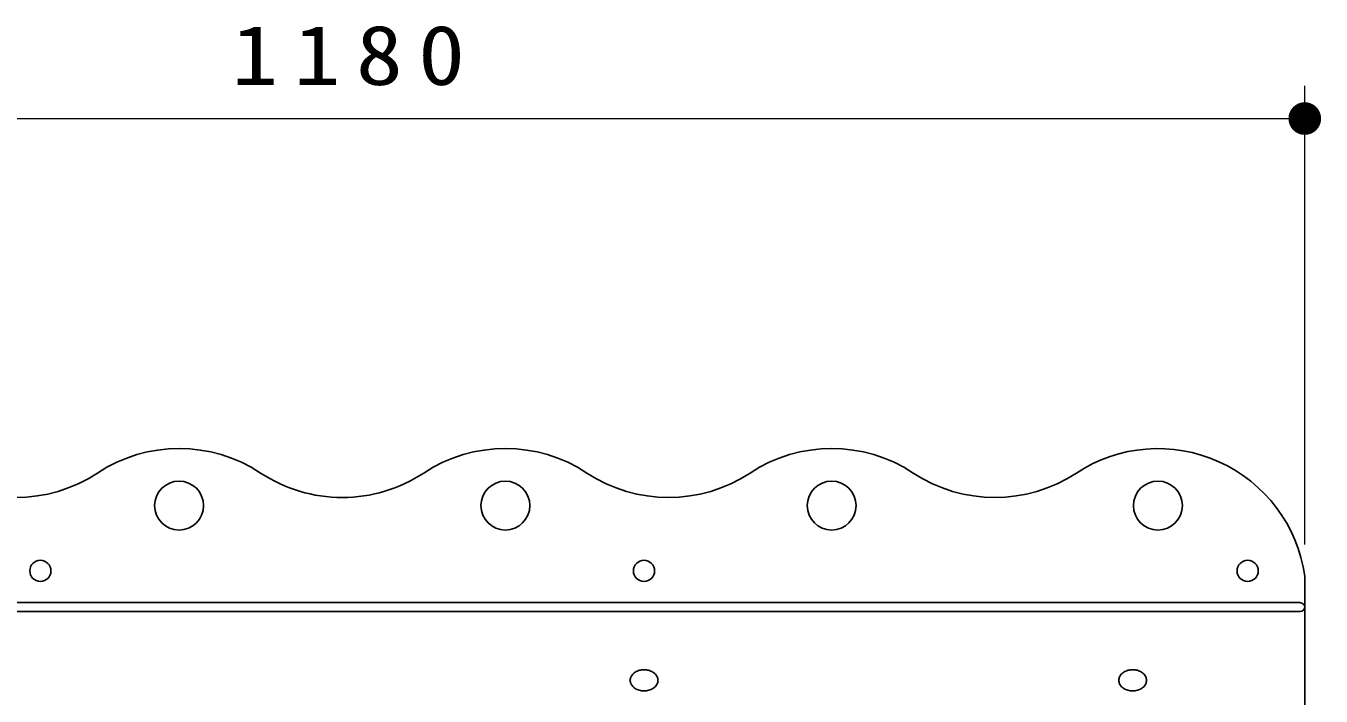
# Model space of a CAD drawing. Units: millimetres on the paper, scale 1:20. Extents: x -805 to -420, y 0 to 267.
# Drawn here: x -620.81 to -581.12, y 141.33 to 161.88 of the extents above; entities that cross this region are included whole.
import ezdxf

# ---------------------------------------------------------------- set-up
doc = ezdxf.new("R2010")
doc.units = ezdxf.units.MM
doc.layers.add('LY_1', color=7, linetype='Continuous', lineweight=25)
doc.styles.add('ＭＳ ゴシック', font='')
doc.styles.get('ＭＳ ゴシック').set_extended_font_data('MS Gothic')

# ---------------------------------------------------------------- blocks, each defined once
blk = doc.blocks.new('filled_dot')
at = {"color": 0, "linetype": 'Continuous', "lineweight": -2, "const_width": 1.25}
blk.add_lwpolyline([(-0.625, 0, 1), (0.625, 0, 1)], format="xyb", close=True, dxfattribs=at)

msp = doc.modelspace()

# ---------------------------------------------------------------- linework, layer by layer
at = {"layer": 'LY_1', "lineweight": 13}
for p, q in [((-581.618, 145.978), (-581.618, 160.04)), ((-640.618, 159.04), (-581.618, 159.04))]:
    msp.add_line(p, q, dxfattribs=at)
at = {"layer": 'LY_1'}
for p, q in [((-581.618, 144.073), (-581.618, 144.978)), ((-640.468, 144.199), (-611.118, 144.199)), ((-581.768, 144.199), (-611.118, 144.199)), ((-611.118, 143.923), (-640.468, 143.923)), ((-611.118, 143.923), (-581.768, 143.923)), ((-581.618, 112.816), (-581.618, 144.049))]:
    msp.add_line(p, q, dxfattribs=at)
for points in [[(-601.443, 141.818), (-601.444, 141.846), (-601.449, 141.874), (-601.457, 141.902), (-601.468, 141.929), (-601.483, 141.955), (-601.5, 141.98), (-601.52, 142.004), (-601.542, 142.027), (-601.567, 142.048), (-601.595, 142.067), (-601.624, 142.084), (-601.655, 142.1), (-601.688, 142.113), (-601.722, 142.124), (-601.758, 142.132), (-601.794, 142.138), (-601.831, 142.142), (-601.868, 142.143), (-601.905, 142.142), (-601.942, 142.138), (-601.978, 142.132), (-602.013, 142.124), (-602.047, 142.113), (-602.08, 142.1), (-602.111, 142.084), (-602.141, 142.067), (-602.168, 142.048), (-602.193, 142.027), (-602.216, 142.004), (-602.236, 141.98), (-602.253, 141.955), (-602.267, 141.929), (-602.278, 141.902), (-602.286, 141.874), (-602.291, 141.846), (-602.293, 141.818), (-602.291, 141.789), (-602.286, 141.761), (-602.278, 141.733), (-602.267, 141.706), (-602.253, 141.68), (-602.236, 141.655), (-602.216, 141.631), (-602.193, 141.608), (-602.168, 141.587), (-602.141, 141.568), (-602.111, 141.551), (-602.08, 141.536), (-602.047, 141.523), (-602.013, 141.512), (-601.978, 141.503), (-601.942, 141.497), (-601.905, 141.493), (-601.868, 141.492), (-601.831, 141.493), (-601.794, 141.497), (-601.758, 141.503), (-601.722, 141.512), (-601.688, 141.523), (-601.655, 141.536), (-601.624, 141.551), (-601.595, 141.568), (-601.567, 141.587), (-601.542, 141.608), (-601.52, 141.631), (-601.5, 141.655), (-601.483, 141.68), (-601.468, 141.706), (-601.457, 141.733), (-601.449, 141.761), (-601.444, 141.789)], [(-586.468, 141.818), (-586.469, 141.846), (-586.474, 141.874), (-586.482, 141.902), (-586.493, 141.929), (-586.508, 141.955), (-586.525, 141.98), (-586.545, 142.004), (-586.567, 142.027), (-586.592, 142.048), (-586.62, 142.067), (-586.649, 142.084), (-586.68, 142.1), (-586.713, 142.113), (-586.747, 142.124), (-586.783, 142.132), (-586.819, 142.138), (-586.856, 142.142), (-586.893, 142.143), (-586.93, 142.142), (-586.967, 142.138), (-587.003, 142.132), (-587.038, 142.124), (-587.072, 142.113), (-587.105, 142.1), (-587.136, 142.084), (-587.166, 142.067), (-587.193, 142.048), (-587.218, 142.027), (-587.241, 142.004), (-587.261, 141.98), (-587.278, 141.955), (-587.292, 141.929), (-587.303, 141.902), (-587.311, 141.874), (-587.316, 141.846), (-587.318, 141.818), (-587.316, 141.789), (-587.311, 141.761), (-587.303, 141.733), (-587.292, 141.706), (-587.278, 141.68), (-587.261, 141.655), (-587.241, 141.631), (-587.218, 141.608), (-587.193, 141.587), (-587.166, 141.568), (-587.136, 141.551), (-587.105, 141.536), (-587.072, 141.523), (-587.038, 141.512), (-587.003, 141.503), (-586.967, 141.497), (-586.93, 141.493), (-586.893, 141.492), (-586.856, 141.493), (-586.819, 141.497), (-586.783, 141.503), (-586.747, 141.512), (-586.713, 141.523), (-586.68, 141.536), (-586.649, 141.551), (-586.62, 141.568), (-586.592, 141.587), (-586.567, 141.608), (-586.545, 141.631), (-586.525, 141.655), (-586.508, 141.68), (-586.493, 141.706), (-586.482, 141.733), (-586.474, 141.761), (-586.469, 141.789)]]:
    msp.add_lwpolyline(points, close=True, dxfattribs=at)
for centre, radius in [((-616.118, 147.173), 0.75), ((-606.118, 147.173), 0.75), ((-596.118, 147.173), 0.75), ((-586.118, 147.173), 0.75), ((-620.368, 145.173), 0.325), ((-601.868, 145.173), 0.325), ((-583.368, 145.173), 0.325)]:
    msp.add_circle(centre, radius, dxfattribs=at)
for centre, radius, start, end in [((-616.118, 144.381), 4.542, 56.6015, 123.3985), ((-606.118, 144.381), 4.542, 56.6015, 123.3985), ((-596.118, 144.381), 4.542, 56.6015, 123.3985), ((-586.118, 144.381), 4.542, 7.9905, 123.3985), ((-621.118, 151.965), 4.542, 236.6015, 303.3985), ((-611.118, 151.965), 4.542, 236.6015, 270), ((-611.118, 151.965), 4.542, 270, 303.3985), ((-601.118, 151.965), 4.542, 236.6015, 303.3985), ((-591.118, 151.965), 4.542, 236.6015, 303.3985), ((-581.868, 144.978), 0.25, 0, 7.9905), ((-581.768, 144.049), 0.15, 0, 90), ((-581.768, 144.073), 0.15, 270, 0)]:
    msp.add_arc(centre, radius, start, end, dxfattribs=at)

# ---------------------------------------------------------------- block references
at = {"layer": 'LY_1', "lineweight": 13, "xscale": 0.4, "yscale": 0.4, "rotation": 180}
msp.add_blockref('filled_dot', (-581.618, 159.04), dxfattribs=at)

# ---------------------------------------------------------------- texts
at = {"layer": 'LY_1', "insert": (-610.697, 160.04), "char_height": 1.833, "attachment_point": 8, "style": 'ＭＳ ゴシック'}
msp.add_mtext('\\T1.33;\\W1.15;1180', dxfattribs=at)

doc.saveas('drawing.dxf')
